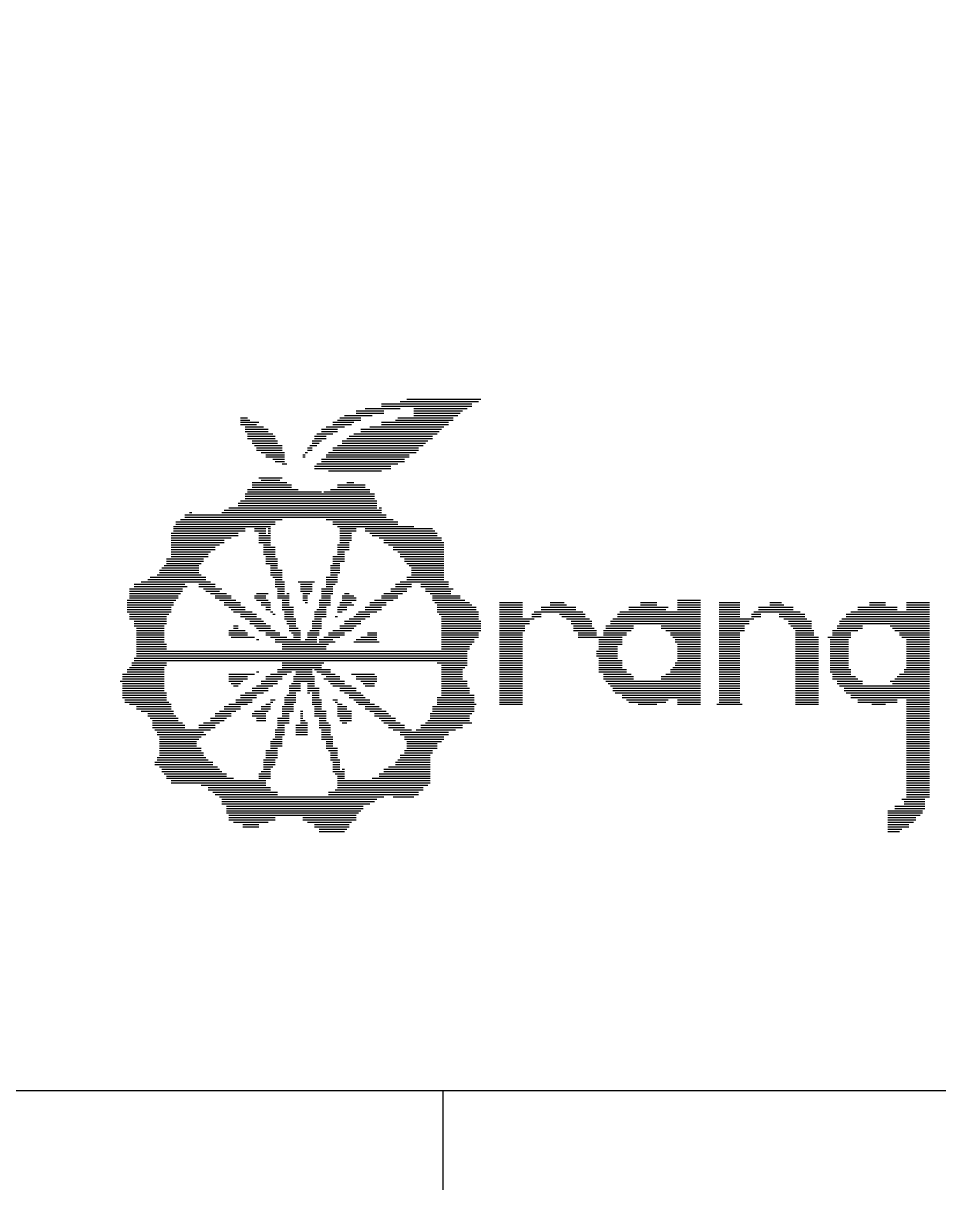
# Model space of a CAD drawing. Extents: x 24 to 162, y 5 to 143.
# Drawn here: x 44.26 to 55.01, y 88.03 to 101.65 of the extents above; entities that cross this region are included whole.
import ezdxf

# ---------------------------------------------------------------- set-up
doc = ezdxf.new("R2010")
doc.units = 0
doc.layers.add('BG_OUTLINE', color=7, linetype='CONTINUOUS')
doc.layers.add('BG_SILKSCREEN_TOP', color=7, linetype='CONTINUOUS')

msp = doc.modelspace()

# ---------------------------------------------------------------- linework, layer by layer
at = {"layer": 'BG_OUTLINE'}
msp.add_lwpolyline([(32.12973, 89.114376), (80.129634, 89.114376, 0.414205), (83.629246, 92.614242), (83.629246, 125.614176, 0.414226), (80.129634, 129.114296), (32.12973, 129.114296, 0.414268), (28.629356, 125.614176), (28.629356, 92.614242, 0.414248)], format="xyb", close=True, dxfattribs=at)
msp.add_lwpolyline([(49.190402, 86.950296), (49.190402, 89.114376), (64.281812, 89.114376), (64.281812, 86.950296)], close=True, dxfattribs=at)
at = {"layer": 'BG_SILKSCREEN_TOP'}
for points in [[(48.683672, 97.205038), (49.6062, 97.205038)], [(48.764952, 97.231962), (49.633632, 97.231962)], [(48.168052, 97.096326), (48.49368, 97.096326)], [(48.168052, 97.069402), (48.49368, 97.069402)], [(48.27651, 97.123758), (48.683672, 97.123758)], [(48.466502, 97.177606), (49.52492, 97.177606)], [(48.466502, 97.150682), (49.52492, 97.150682)], [(48.846486, 97.123758), (49.470818, 97.123758)], [(48.846486, 97.096326), (49.416462, 97.096326)], [(48.846486, 97.069402), (49.389284, 97.069402)], [(46.81093, 97.015046), (46.892464, 97.015046)], [(46.81093, 96.987614), (46.919388, 96.987614)], [(46.81093, 96.96069), (47.0281, 96.96069)], [(46.81093, 96.933766), (47.000922, 96.933766)], [(47.896526, 96.96069), (48.140874, 96.96069)], [(47.896526, 96.933766), (48.113696, 96.933766)], [(47.950882, 96.987614), (48.222408, 96.987614)], [(47.97806, 97.015046), (48.222408, 97.015046)], [(48.032416, 97.04197), (48.35779, 97.04197)], [(48.466502, 96.96069), (49.253648, 96.96069)], [(48.466502, 96.933766), (49.253648, 96.933766)], [(48.629316, 96.987614), (49.30775, 96.987614)], [(48.656494, 97.015046), (49.30775, 97.015046)], [(48.846486, 97.04197), (49.362106, 97.04197)], [(46.865032, 96.906334), (47.082456, 96.906334)], [(46.865032, 96.87941), (47.136558, 96.87941)], [(46.865032, 96.851978), (47.136558, 96.851978)], [(46.892464, 96.825054), (47.190914, 96.825054)], [(46.892464, 96.797622), (47.218092, 96.797622)], [(47.679356, 96.797622), (47.814992, 96.797622)], [(47.706534, 96.825054), (47.896526, 96.825054)], [(47.76089, 96.87941), (47.950882, 96.87941)], [(47.76089, 96.851978), (47.950882, 96.851978)], [(47.814992, 96.906334), (48.032416, 96.906334)], [(48.086518, 96.797622), (49.063656, 96.797622)], [(48.140874, 96.825054), (49.117758, 96.825054)], [(48.222408, 96.87941), (49.172114, 96.87941)], [(48.222408, 96.851978), (49.144936, 96.851978)], [(48.330866, 96.906334), (49.199292, 96.906334)], [(46.892464, 96.770698), (47.218092, 96.770698)], [(46.946566, 96.74352), (47.245016, 96.74352)], [(46.946566, 96.716342), (47.245016, 96.716342)], [(46.973744, 96.689418), (47.299372, 96.689418)], [(47.000922, 96.661986), (47.299372, 96.661986)], [(47.598076, 96.661986), (47.652432, 96.661986)], [(47.625, 96.689418), (47.706534, 96.689418)], [(47.652432, 96.74352), (47.76089, 96.74352)], [(47.652432, 96.716342), (47.733712, 96.716342)], [(47.679356, 96.770698), (47.814992, 96.770698)], [(47.896526, 96.661986), (48.900842, 96.661986)], [(47.950882, 96.689418), (48.954944, 96.689418)], [(48.004984, 96.74352), (49.0093, 96.74352)], [(48.004984, 96.716342), (48.982122, 96.716342)], [(48.05934, 96.770698), (49.063656, 96.770698)], [(47.000922, 96.635062), (47.299372, 96.635062)], [(47.055024, 96.60763), (47.32655, 96.60763)], [(47.10938, 96.580706), (47.32655, 96.580706)], [(47.10938, 96.553528), (47.32655, 96.553528)], [(47.190914, 96.52635), (47.32655, 96.52635)], [(47.54372, 96.580706), (47.570898, 96.580706)], [(47.54372, 96.553528), (47.570898, 96.553528)], [(47.570898, 96.60763), (47.598076, 96.60763)], [(47.598076, 96.635062), (47.652432, 96.635062)], [(47.76089, 96.52635), (48.737774, 96.52635)], [(47.814992, 96.580706), (48.792384, 96.580706)], [(47.814992, 96.553528), (48.792384, 96.553528)], [(47.842424, 96.60763), (48.873664, 96.60763)], [(47.896526, 96.635062), (48.900842, 96.635062)], [(47.218092, 96.499426), (47.32655, 96.499426)], [(47.299372, 96.472248), (47.353728, 96.472248)], [(47.679356, 96.44507), (48.57496, 96.44507)], [(47.679356, 96.417638), (48.57496, 96.417638)], [(47.706534, 96.472248), (48.656494, 96.472248)], [(47.76089, 96.499426), (48.737774, 96.499426)], [(47.842424, 96.390968), (48.466502, 96.390968)], [(46.946566, 96.255078), (47.353728, 96.255078)], [(47.0281, 96.30918), (47.299372, 96.30918)], [(47.055024, 96.282256), (47.272448, 96.282256)], [(48.05934, 96.255078), (48.140874, 96.255078)], [(46.865032, 96.119188), (48.384968, 96.119188)], [(46.892464, 96.173544), (47.489364, 96.173544)], [(46.892464, 96.146366), (47.76089, 96.146366)], [(46.946566, 96.227646), (47.408084, 96.227646)], [(46.946566, 96.200976), (47.408084, 96.200976)], [(47.788068, 96.146366), (48.330866, 96.146366)], [(47.869348, 96.173544), (48.330866, 96.173544)], [(47.950882, 96.227646), (48.27651, 96.227646)], [(47.950882, 96.200976), (48.27651, 96.200976)], [(46.783752, 96.010984), (48.4124, 96.010984)], [(46.783752, 95.983552), (48.4124, 95.983552)], [(46.81093, 96.037908), (48.4124, 96.037908)], [(46.865032, 96.092264), (48.384968, 96.092264)], [(46.865032, 96.065086), (48.384968, 96.065086)], [(46.159674, 95.87484), (48.520858, 95.87484)], [(46.159674, 95.847916), (48.520858, 95.847916)], [(46.213776, 95.902272), (46.240954, 95.902272)], [(46.59376, 95.902272), (48.466502, 95.902272)], [(46.620938, 95.929196), (48.466502, 95.929196)], [(46.67504, 95.956628), (48.4124, 95.956628)], [(48.439324, 95.956628), (48.466502, 95.956628)], [(46.023784, 95.739204), (47.163736, 95.739204)], [(46.023784, 95.71228), (46.865032, 95.71228)], [(46.050962, 95.79356), (47.218092, 95.79356)], [(46.050962, 95.766636), (47.218092, 95.766636)], [(46.105318, 95.820992), (47.299372, 95.820992)], [(46.973744, 95.71228), (47.10938, 95.71228)], [(47.136558, 95.71228), (47.163736, 95.71228)], [(47.814992, 95.820992), (48.602392, 95.820992)], [(47.896526, 95.79356), (48.656494, 95.79356)], [(47.896526, 95.766636), (48.656494, 95.766636)], [(47.950882, 95.739204), (48.846486, 95.739204)], [(47.97806, 95.71228), (48.168052, 95.71228)], [(48.27651, 95.71228), (49.063656, 95.71228)], [(45.996606, 95.657924), (46.783752, 95.657924)], [(45.996606, 95.631), (46.783752, 95.631)], [(45.996606, 95.603568), (46.702472, 95.603568)], [(45.996606, 95.576644), (46.620938, 95.576644)], [(46.023784, 95.684848), (46.865032, 95.684848)], [(46.973744, 95.684848), (47.10938, 95.684848)], [(47.0281, 95.657924), (47.10938, 95.657924)], [(47.0281, 95.631), (47.163736, 95.631)], [(47.0281, 95.603568), (47.163736, 95.603568)], [(47.0281, 95.576644), (47.163736, 95.576644)], [(47.136558, 95.684848), (47.163736, 95.684848)], [(47.136558, 95.657924), (47.163736, 95.657924)], [(47.97806, 95.684848), (48.168052, 95.684848)], [(47.97806, 95.657924), (48.113696, 95.657924)], [(47.97806, 95.631), (48.113696, 95.631)], [(47.97806, 95.603568), (48.113696, 95.603568)], [(47.97806, 95.576644), (48.113696, 95.576644)], [(48.27651, 95.684848), (49.090834, 95.684848)], [(48.330866, 95.657924), (49.117758, 95.657924)], [(48.35779, 95.631), (49.117758, 95.631)], [(48.439324, 95.603568), (49.172114, 95.603568)], [(48.49368, 95.576644), (49.172114, 95.576644)], [(45.996606, 95.549212), (46.620938, 95.549212)], [(45.996606, 95.522288), (46.566582, 95.522288)], [(45.996606, 95.494856), (46.51248, 95.494856)], [(45.996606, 95.467932), (46.51248, 95.467932)], [(45.996606, 95.440754), (46.458124, 95.440754)], [(47.0281, 95.549212), (47.163736, 95.549212)], [(47.082456, 95.522288), (47.163736, 95.522288)], [(47.082456, 95.494856), (47.218092, 95.494856)], [(47.082456, 95.467932), (47.218092, 95.467932)], [(47.082456, 95.440754), (47.218092, 95.440754)], [(47.950882, 95.522288), (48.086518, 95.522288)], [(47.950882, 95.494856), (48.086518, 95.494856)], [(47.950882, 95.467932), (48.086518, 95.467932)], [(47.950882, 95.440754), (48.032416, 95.440754)], [(47.97806, 95.549212), (48.086518, 95.549212)], [(48.49368, 95.549212), (49.199292, 95.549212)], [(48.547782, 95.522288), (49.199292, 95.522288)], [(48.602392, 95.494856), (49.199292, 95.494856)], [(48.602392, 95.467932), (49.199292, 95.467932)], [(48.656494, 95.440754), (49.199292, 95.440754)], [(45.942504, 95.35922), (46.37659, 95.35922)], [(45.942504, 95.332296), (46.37659, 95.332296)], [(45.942504, 95.304864), (46.349666, 95.304864)], [(45.996606, 95.413576), (46.430946, 95.413576)], [(45.996606, 95.386652), (46.430946, 95.386652)], [(47.082456, 95.413576), (47.218092, 95.413576)], [(47.10938, 95.386652), (47.218092, 95.386652)], [(47.10938, 95.35922), (47.245016, 95.35922)], [(47.10938, 95.332296), (47.245016, 95.332296)], [(47.10938, 95.304864), (47.245016, 95.304864)], [(47.896526, 95.386652), (48.032416, 95.386652)], [(47.896526, 95.35922), (48.032416, 95.35922)], [(47.896526, 95.332296), (48.032416, 95.332296)], [(47.896526, 95.304864), (47.97806, 95.304864)], [(47.950882, 95.413576), (48.032416, 95.413576)], [(48.683672, 95.413576), (49.199292, 95.413576)], [(48.683672, 95.386652), (49.199292, 95.386652)], [(48.737774, 95.35922), (49.199292, 95.35922)], [(48.737774, 95.332296), (49.199292, 95.332296)], [(48.764952, 95.304864), (49.199292, 95.304864)], [(45.833792, 95.169482), (46.349666, 95.169482)], [(45.86097, 95.223584), (46.322488, 95.223584)], [(45.86097, 95.196406), (46.322488, 95.196406)], [(45.888148, 95.250762), (46.322488, 95.250762)], [(45.915326, 95.27794), (46.322488, 95.27794)], [(47.163736, 95.27794), (47.245016, 95.27794)], [(47.163736, 95.250762), (47.245016, 95.250762)], [(47.163736, 95.223584), (47.299372, 95.223584)], [(47.163736, 95.196406), (47.299372, 95.196406)], [(47.163736, 95.169482), (47.299372, 95.169482)], [(47.869348, 95.27794), (47.97806, 95.27794)], [(47.869348, 95.250762), (47.97806, 95.250762)], [(47.869348, 95.223584), (47.97806, 95.223584)], [(47.869348, 95.196406), (47.97806, 95.196406)], [(47.869348, 95.169482), (47.950882, 95.169482)], [(48.792384, 95.27794), (49.199292, 95.27794)], [(48.819308, 95.250762), (49.199292, 95.250762)], [(48.819308, 95.223584), (49.199292, 95.223584)], [(48.819308, 95.196406), (49.199292, 95.196406)], [(48.819308, 95.169482), (49.199292, 95.169482)], [(45.56252, 95.06077), (46.159674, 95.06077)], [(45.56252, 95.033592), (46.186598, 95.033592)], [(45.6438, 95.088202), (46.458124, 95.088202)], [(45.725334, 95.114872), (46.403768, 95.114872)], [(45.752512, 95.142304), (46.403768, 95.142304)], [(46.322488, 95.06077), (46.51248, 95.06077)], [(46.322488, 95.033592), (46.51248, 95.033592)], [(47.190914, 95.142304), (47.299372, 95.142304)], [(47.218092, 95.114872), (47.299372, 95.114872)], [(47.218092, 95.088202), (47.32655, 95.088202)], [(47.218092, 95.06077), (47.32655, 95.06077)], [(47.218092, 95.033592), (47.32655, 95.033592)], [(47.489364, 95.088202), (47.679356, 95.088202)], [(47.516542, 95.06077), (47.652432, 95.06077)], [(47.516542, 95.033592), (47.652432, 95.033592)], [(47.814992, 95.142304), (47.950882, 95.142304)], [(47.814992, 95.114872), (47.950882, 95.114872)], [(47.814992, 95.088202), (47.950882, 95.088202)], [(47.814992, 95.06077), (47.923704, 95.06077)], [(47.814992, 95.033592), (47.896526, 95.033592)], [(48.629316, 95.06077), (48.819308, 95.06077)], [(48.629316, 95.033592), (48.819308, 95.033592)], [(48.683672, 95.088202), (49.253648, 95.088202)], [(48.764952, 95.142304), (49.199292, 95.142304)], [(48.764952, 95.114872), (49.199292, 95.114872)], [(48.927766, 95.06077), (49.253648, 95.06077)], [(48.927766, 95.033592), (49.253648, 95.033592)], [(45.508164, 95.006414), (46.132496, 95.006414)], [(45.508164, 94.97949), (46.132496, 94.97949)], [(45.508164, 94.952312), (46.105318, 94.952312)], [(45.508164, 94.92488), (46.07814, 94.92488)], [(45.508164, 94.89821), (46.07814, 94.89821)], [(46.37659, 95.006414), (46.59376, 95.006414)], [(46.403768, 94.97949), (46.566582, 94.97949)], [(46.458124, 94.952312), (46.648116, 94.952312)], [(46.51248, 94.92488), (46.702472, 94.92488)], [(46.51248, 94.89821), (46.702472, 94.89821)], [(46.973744, 94.92488), (47.10938, 94.92488)], [(46.973744, 94.89821), (47.10938, 94.89821)], [(47.000922, 94.952312), (47.136558, 94.952312)], [(47.245016, 95.006414), (47.32655, 95.006414)], [(47.245016, 94.97949), (47.32655, 94.97949)], [(47.245016, 94.952312), (47.32655, 94.952312)], [(47.245016, 94.92488), (47.380906, 94.92488)], [(47.245016, 94.89821), (47.380906, 94.89821)], [(47.353728, 94.952312), (47.380906, 94.952312)], [(47.516542, 95.006414), (47.652432, 95.006414)], [(47.516542, 94.97949), (47.652432, 94.97949)], [(47.54372, 94.952312), (47.625, 94.952312)], [(47.54372, 94.92488), (47.598076, 94.92488)], [(47.54372, 94.89821), (47.598076, 94.89821)], [(47.76089, 95.006414), (47.896526, 95.006414)], [(47.76089, 94.97949), (47.896526, 94.97949)], [(47.76089, 94.952312), (47.896526, 94.952312)], [(47.76089, 94.92488), (47.869348, 94.92488)], [(47.76089, 94.89821), (47.869348, 94.89821)], [(48.004984, 94.92488), (48.140874, 94.92488)], [(48.004984, 94.89821), (48.168052, 94.89821)], [(48.032416, 94.952312), (48.086518, 94.952312)], [(48.466502, 94.92488), (48.656494, 94.92488)], [(48.466502, 94.89821), (48.656494, 94.89821)], [(48.49368, 94.952312), (48.71085, 94.952312)], [(48.57496, 95.006414), (48.764952, 95.006414)], [(48.57496, 94.97949), (48.764952, 94.97949)], [(48.982122, 95.006414), (49.30775, 95.006414)], [(48.982122, 94.97949), (49.280826, 94.97949)], [(49.036478, 94.952312), (49.280826, 94.952312)], [(49.063656, 94.92488), (49.389284, 94.92488)], [(49.063656, 94.89821), (49.389284, 94.89821)], [(45.48124, 94.870778), (46.050962, 94.870778)], [(45.48124, 94.8436), (46.023784, 94.8436)], [(45.48124, 94.816422), (46.023784, 94.816422)], [(45.48124, 94.789498), (45.996606, 94.789498)], [(45.48124, 94.76232), (45.996606, 94.76232)], [(46.566582, 94.870778), (46.756574, 94.870778)], [(46.620938, 94.8436), (46.81093, 94.8436)], [(46.620938, 94.816422), (46.81093, 94.816422)], [(46.67504, 94.789498), (46.865032, 94.789498)], [(46.702472, 94.76232), (46.865032, 94.76232)], [(47.000922, 94.870778), (47.136558, 94.870778)], [(47.055024, 94.8436), (47.163736, 94.8436)], [(47.055024, 94.816422), (47.163736, 94.816422)], [(47.10938, 94.789498), (47.163736, 94.789498)], [(47.10938, 94.76232), (47.163736, 94.76232)], [(47.299372, 94.870778), (47.380906, 94.870778)], [(47.299372, 94.8436), (47.380906, 94.8436)], [(47.299372, 94.816422), (47.380906, 94.816422)], [(47.299372, 94.789498), (47.435008, 94.789498)], [(47.299372, 94.76232), (47.435008, 94.76232)], [(47.54372, 94.870778), (47.598076, 94.870778)], [(47.570898, 94.8436), (47.598076, 94.8436)], [(47.706534, 94.76232), (47.814992, 94.76232)], [(47.733712, 94.870778), (47.869348, 94.870778)], [(47.733712, 94.8436), (47.869348, 94.8436)], [(47.733712, 94.816422), (47.869348, 94.816422)], [(47.733712, 94.789498), (47.814992, 94.789498)], [(47.950882, 94.789498), (48.05934, 94.789498)], [(47.950882, 94.76232), (48.05934, 94.76232)], [(47.97806, 94.8436), (48.113696, 94.8436)], [(47.97806, 94.816422), (48.140874, 94.816422)], [(48.004984, 94.870778), (48.168052, 94.870778)], [(48.27651, 94.789498), (48.466502, 94.789498)], [(48.27651, 94.76232), (48.466502, 94.76232)], [(48.330866, 94.8436), (48.520858, 94.8436)], [(48.330866, 94.816422), (48.520858, 94.816422)], [(48.384968, 94.870778), (48.602392, 94.870778)], [(49.063656, 94.870778), (49.44364, 94.870778)], [(49.090834, 94.8436), (49.497742, 94.8436)], [(49.117758, 94.816422), (49.52492, 94.816422)], [(49.117758, 94.789498), (49.579276, 94.789498)], [(49.117758, 94.76232), (49.579276, 94.76232)], [(49.850802, 94.8436), (50.122074, 94.8436)], [(49.850802, 94.816422), (50.122074, 94.816422)], [(49.850802, 94.789498), (50.122074, 94.789498)], [(49.850802, 94.76232), (50.122074, 94.76232)], [(50.339244, 94.789498), (50.746152, 94.789498)], [(50.339244, 94.76232), (50.746152, 94.76232)], [(50.447702, 94.8436), (50.610516, 94.8436)], [(50.447702, 94.816422), (50.637694, 94.816422)], [(51.370484, 94.789498), (51.832002, 94.789498)], [(51.370484, 94.76232), (51.804824, 94.76232)], [(51.50612, 94.8436), (51.696112, 94.8436)], [(51.50612, 94.816422), (51.696112, 94.816422)], [(51.94046, 94.870778), (52.211986, 94.870778)], [(51.94046, 94.8436), (52.211986, 94.8436)], [(51.94046, 94.816422), (52.211986, 94.816422)], [(51.94046, 94.789498), (52.211986, 94.789498)], [(51.94046, 94.76232), (52.211986, 94.76232)], [(52.428902, 94.8436), (52.67325, 94.8436)], [(52.428902, 94.816422), (52.67325, 94.816422)], [(52.428902, 94.789498), (52.67325, 94.789498)], [(52.428902, 94.76232), (52.67325, 94.76232)], [(52.89042, 94.789498), (53.297328, 94.789498)], [(52.89042, 94.76232), (53.297328, 94.76232)], [(53.026056, 94.8436), (53.161946, 94.8436)], [(53.026056, 94.816422), (53.18887, 94.816422)], [(54.057296, 94.789498), (54.518814, 94.789498)], [(54.057296, 94.76232), (54.518814, 94.76232)], [(54.193186, 94.8436), (54.383178, 94.8436)], [(54.193186, 94.816422), (54.383178, 94.816422)], [(54.627272, 94.8436), (54.898798, 94.8436)], [(54.627272, 94.816422), (54.898798, 94.816422)], [(54.627272, 94.789498), (54.898798, 94.789498)], [(54.627272, 94.76232), (54.898798, 94.76232)], [(45.48124, 94.735142), (45.996606, 94.735142)], [(45.508164, 94.708218), (45.969682, 94.708218)], [(45.508164, 94.680786), (45.942504, 94.680786)], [(45.508164, 94.653862), (45.942504, 94.653862)], [(45.56252, 94.62643), (45.942504, 94.62643)], [(46.72965, 94.735142), (46.946566, 94.735142)], [(46.81093, 94.708218), (47.000922, 94.708218)], [(46.81093, 94.680786), (47.000922, 94.680786)], [(46.865032, 94.653862), (47.055024, 94.653862)], [(46.919388, 94.62643), (47.082456, 94.62643)], [(47.163736, 94.735142), (47.190914, 94.735142)], [(47.190914, 94.708218), (47.218092, 94.708218)], [(47.32655, 94.735142), (47.435008, 94.735142)], [(47.32655, 94.708218), (47.435008, 94.708218)], [(47.32655, 94.680786), (47.435008, 94.680786)], [(47.32655, 94.653862), (47.46244, 94.653862)], [(47.353728, 94.62643), (47.46244, 94.62643)], [(47.652432, 94.62643), (47.76089, 94.62643)], [(47.679356, 94.735142), (47.814992, 94.735142)], [(47.679356, 94.708218), (47.814992, 94.708218)], [(47.679356, 94.680786), (47.814992, 94.680786)], [(47.679356, 94.653862), (47.76089, 94.653862)], [(47.923704, 94.680786), (47.950882, 94.680786)], [(47.950882, 94.735142), (48.004984, 94.735142)], [(48.032416, 94.62643), (48.222408, 94.62643)], [(48.086518, 94.653862), (48.27651, 94.653862)], [(48.140874, 94.680786), (48.330866, 94.680786)], [(48.168052, 94.708218), (48.330866, 94.708218)], [(48.194976, 94.735142), (48.4124, 94.735142)], [(49.117758, 94.735142), (49.6062, 94.735142)], [(49.144936, 94.708218), (49.6062, 94.708218)], [(49.172114, 94.680786), (49.6062, 94.680786)], [(49.172114, 94.653862), (49.6062, 94.653862)], [(49.172114, 94.62643), (49.633632, 94.62643)], [(49.850802, 94.735142), (50.122074, 94.735142)], [(49.850802, 94.708218), (50.122074, 94.708218)], [(49.850802, 94.680786), (50.122074, 94.680786)], [(49.850802, 94.653862), (50.25771, 94.653862)], [(49.850802, 94.62643), (50.203608, 94.62643)], [(50.230532, 94.708218), (50.339244, 94.708218)], [(50.230532, 94.680786), (50.339244, 94.680786)], [(50.25771, 94.735142), (50.827686, 94.735142)], [(50.55616, 94.708218), (50.854864, 94.708218)], [(50.583592, 94.680786), (50.854864, 94.680786)], [(50.637694, 94.653862), (50.90922, 94.653862)], [(50.69205, 94.62643), (50.936144, 94.62643)], [(51.153568, 94.62643), (52.211986, 94.62643)], [(51.180492, 94.653862), (52.211986, 94.653862)], [(51.234848, 94.708218), (52.211986, 94.708218)], [(51.234848, 94.680786), (52.211986, 94.680786)], [(51.262026, 94.735142), (52.211986, 94.735142)], [(52.428902, 94.735142), (52.67325, 94.735142)], [(52.428902, 94.708218), (52.67325, 94.708218)], [(52.428902, 94.680786), (52.67325, 94.680786)], [(52.428902, 94.653862), (52.836064, 94.653862)], [(52.428902, 94.62643), (52.781962, 94.62643)], [(52.808886, 94.708218), (52.917344, 94.708218)], [(52.808886, 94.680786), (52.917344, 94.680786)], [(52.836064, 94.735142), (53.378862, 94.735142)], [(53.134768, 94.708218), (53.433218, 94.708218)], [(53.134768, 94.680786), (53.433218, 94.680786)], [(53.18887, 94.653862), (53.460396, 94.653862)], [(53.243226, 94.62643), (53.514752, 94.62643)], [(53.84038, 94.62643), (54.898798, 94.62643)], [(53.867304, 94.653862), (54.898798, 94.653862)], [(53.92166, 94.708218), (54.898798, 94.708218)], [(53.92166, 94.680786), (54.898798, 94.680786)], [(53.976016, 94.735142), (54.898798, 94.735142)], [(45.56252, 94.599506), (45.942504, 94.599506)], [(45.56252, 94.572328), (45.915326, 94.572328)], [(45.589698, 94.54515), (45.915326, 94.54515)], [(45.589698, 94.518226), (45.915326, 94.518226)], [(45.589698, 94.490794), (45.915326, 94.490794)], [(46.67504, 94.518226), (46.865032, 94.518226)], [(46.67504, 94.490794), (46.892464, 94.490794)], [(46.72965, 94.572328), (46.783752, 94.572328)], [(46.72965, 94.54515), (46.783752, 94.54515)], [(46.919388, 94.599506), (47.10938, 94.599506)], [(46.973744, 94.572328), (47.163736, 94.572328)], [(47.000922, 94.54515), (47.163736, 94.54515)], [(47.0281, 94.518226), (47.218092, 94.518226)], [(47.10938, 94.490794), (47.272448, 94.490794)], [(47.353728, 94.599506), (47.46244, 94.599506)], [(47.380906, 94.572328), (47.46244, 94.572328)], [(47.380906, 94.54515), (47.489364, 94.54515)], [(47.380906, 94.518226), (47.516542, 94.518226)], [(47.408084, 94.490794), (47.516542, 94.490794)], [(47.598076, 94.490794), (47.733712, 94.490794)], [(47.625, 94.518226), (47.733712, 94.518226)], [(47.652432, 94.599506), (47.76089, 94.599506)], [(47.652432, 94.572328), (47.76089, 94.572328)], [(47.652432, 94.54515), (47.76089, 94.54515)], [(47.842424, 94.490794), (48.032416, 94.490794)], [(47.896526, 94.518226), (48.113696, 94.518226)], [(47.97806, 94.572328), (48.168052, 94.572328)], [(47.97806, 94.54515), (48.140874, 94.54515)], [(48.032416, 94.599506), (48.222408, 94.599506)], [(48.303688, 94.490794), (48.4124, 94.490794)], [(49.172114, 94.599506), (49.633632, 94.599506)], [(49.172114, 94.572328), (49.633632, 94.572328)], [(49.172114, 94.54515), (49.633632, 94.54515)], [(49.172114, 94.518226), (49.633632, 94.518226)], [(49.172114, 94.490794), (49.6062, 94.490794)], [(49.850802, 94.599506), (50.203608, 94.599506)], [(49.850802, 94.572328), (50.149252, 94.572328)], [(49.850802, 94.54515), (50.149252, 94.54515)], [(49.850802, 94.518226), (50.149252, 94.518226)], [(49.850802, 94.490794), (50.122074, 94.490794)], [(50.69205, 94.599506), (50.936144, 94.599506)], [(50.719228, 94.572328), (50.936144, 94.572328)], [(50.719228, 94.54515), (50.963576, 94.54515)], [(50.719228, 94.518226), (50.9905, 94.518226)], [(50.773584, 94.490794), (50.9905, 94.490794)], [(51.072034, 94.518226), (51.397662, 94.518226)], [(51.072034, 94.490794), (51.34356, 94.490794)], [(51.099212, 94.572328), (51.42484, 94.572328)], [(51.099212, 94.54515), (51.42484, 94.54515)], [(51.153568, 94.599506), (52.211986, 94.599506)], [(51.750468, 94.572328), (52.211986, 94.572328)], [(51.750468, 94.54515), (52.211986, 94.54515)], [(51.804824, 94.518226), (52.211986, 94.518226)], [(51.858926, 94.490794), (52.211986, 94.490794)], [(52.428902, 94.599506), (52.781962, 94.599506)], [(52.428902, 94.572328), (52.727352, 94.572328)], [(52.428902, 94.54515), (52.727352, 94.54515)], [(52.428902, 94.518226), (52.727352, 94.518226)], [(52.428902, 94.490794), (52.67325, 94.490794)], [(53.243226, 94.599506), (53.514752, 94.599506)], [(53.270404, 94.572328), (53.514752, 94.572328)], [(53.297328, 94.54515), (53.514752, 94.54515)], [(53.32476, 94.518226), (53.541676, 94.518226)], [(53.32476, 94.490794), (53.541676, 94.490794)], [(53.758846, 94.518226), (54.057296, 94.518226)], [(53.758846, 94.490794), (53.976016, 94.490794)], [(53.813202, 94.572328), (54.111652, 94.572328)], [(53.813202, 94.54515), (54.111652, 94.54515)], [(53.84038, 94.599506), (54.898798, 94.599506)], [(54.43728, 94.572328), (54.898798, 94.572328)], [(54.464712, 94.54515), (54.898798, 94.54515)], [(54.491636, 94.518226), (54.898798, 94.518226)], [(54.545992, 94.490794), (54.898798, 94.490794)], [(45.589698, 94.46387), (45.915326, 94.46387)], [(45.589698, 94.436438), (45.915326, 94.436438)], [(45.589698, 94.409514), (45.915326, 94.409514)], [(45.589698, 94.382336), (45.915326, 94.382336)], [(45.589698, 94.355158), (45.942504, 94.355158)], [(46.67504, 94.46387), (46.892464, 94.46387)], [(46.702472, 94.436438), (46.973744, 94.436438)], [(47.000922, 94.409514), (47.0281, 94.409514)], [(47.10938, 94.46387), (47.272448, 94.46387)], [(47.163736, 94.436438), (47.353728, 94.436438)], [(47.218092, 94.409514), (47.516542, 94.409514)], [(47.218092, 94.382336), (47.706534, 94.382336)], [(47.299372, 94.355158), (47.842424, 94.355158)], [(47.435008, 94.46387), (47.516542, 94.46387)], [(47.435008, 94.436438), (47.516542, 94.436438)], [(47.570898, 94.409514), (47.706534, 94.409514)], [(47.598076, 94.46387), (47.733712, 94.46387)], [(47.598076, 94.436438), (47.706534, 94.436438)], [(47.733712, 94.409514), (47.896526, 94.409514)], [(47.733712, 94.382336), (47.923704, 94.382336)], [(47.788068, 94.436438), (47.97806, 94.436438)], [(47.842424, 94.46387), (48.032416, 94.46387)], [(48.140874, 94.382336), (48.439324, 94.382336)], [(48.168052, 94.409514), (48.4124, 94.409514)], [(48.222408, 94.436438), (48.4124, 94.436438)], [(48.303688, 94.46387), (48.4124, 94.46387)], [(49.172114, 94.46387), (49.6062, 94.46387)], [(49.172114, 94.436438), (49.6062, 94.436438)], [(49.172114, 94.409514), (49.552098, 94.409514)], [(49.172114, 94.382336), (49.552098, 94.382336)], [(49.172114, 94.355158), (49.52492, 94.355158)], [(49.850802, 94.46387), (50.122074, 94.46387)], [(49.850802, 94.436438), (50.122074, 94.436438)], [(49.850802, 94.409514), (50.122074, 94.409514)], [(49.850802, 94.382336), (50.122074, 94.382336)], [(49.850802, 94.355158), (50.122074, 94.355158)], [(50.773584, 94.46387), (50.9905, 94.46387)], [(50.773584, 94.436438), (51.289204, 94.436438)], [(51.017678, 94.409514), (51.289204, 94.409514)], [(51.017678, 94.382336), (51.289204, 94.382336)], [(51.017678, 94.355158), (51.289204, 94.355158)], [(51.072034, 94.46387), (51.34356, 94.46387)], [(51.858926, 94.46387), (52.211986, 94.46387)], [(51.886104, 94.436438), (52.211986, 94.436438)], [(51.913536, 94.409514), (52.211986, 94.409514)], [(51.913536, 94.382336), (52.211986, 94.382336)], [(51.94046, 94.355158), (52.211986, 94.355158)], [(52.428902, 94.46387), (52.67325, 94.46387)], [(52.428902, 94.436438), (52.67325, 94.436438)], [(52.428902, 94.409514), (52.67325, 94.409514)], [(52.428902, 94.382336), (52.67325, 94.382336)], [(52.428902, 94.355158), (52.67325, 94.355158)], [(53.32476, 94.46387), (53.541676, 94.46387)], [(53.32476, 94.436438), (53.596032, 94.436438)], [(53.32476, 94.409514), (53.596032, 94.409514)], [(53.32476, 94.382336), (53.596032, 94.382336)], [(53.32476, 94.355158), (53.596032, 94.355158)], [(53.704744, 94.436438), (53.976016, 94.436438)], [(53.731668, 94.409514), (53.948838, 94.409514)], [(53.731668, 94.382336), (53.948838, 94.382336)], [(53.731668, 94.355158), (53.948838, 94.355158)], [(53.758846, 94.46387), (53.976016, 94.46387)], [(54.545992, 94.46387), (54.898798, 94.46387)], [(54.57317, 94.436438), (54.898798, 94.436438)], [(54.627272, 94.409514), (54.898798, 94.409514)], [(54.627272, 94.382336), (54.898798, 94.382336)], [(54.627272, 94.355158), (54.898798, 94.355158)], [(45.589698, 94.32798), (45.942504, 94.32798)], [(45.589698, 94.301056), (45.942504, 94.301056)], [(45.589698, 94.273878), (49.470818, 94.273878)], [(45.589698, 94.246446), (49.470818, 94.246446)], [(45.589698, 94.219776), (49.470818, 94.219776)], [(47.299372, 94.32798), (47.814992, 94.32798)], [(47.299372, 94.301056), (47.814992, 94.301056)], [(49.172114, 94.32798), (49.497742, 94.32798)], [(49.172114, 94.301056), (49.497742, 94.301056)], [(49.850802, 94.32798), (50.122074, 94.32798)], [(49.850802, 94.301056), (50.122074, 94.301056)], [(49.850802, 94.273878), (50.122074, 94.273878)], [(49.850802, 94.246446), (50.122074, 94.246446)], [(49.850802, 94.219776), (50.122074, 94.219776)], [(50.9905, 94.273878), (51.234848, 94.273878)], [(50.9905, 94.246446), (51.234848, 94.246446)], [(50.9905, 94.219776), (51.234848, 94.219776)], [(51.017678, 94.32798), (51.234848, 94.32798)], [(51.017678, 94.301056), (51.234848, 94.301056)], [(51.94046, 94.32798), (52.211986, 94.32798)], [(51.94046, 94.301056), (52.211986, 94.301056)], [(51.94046, 94.273878), (52.211986, 94.273878)], [(51.94046, 94.246446), (52.211986, 94.246446)], [(51.94046, 94.219776), (52.211986, 94.219776)], [(52.428902, 94.32798), (52.67325, 94.32798)], [(52.428902, 94.301056), (52.67325, 94.301056)], [(52.428902, 94.273878), (52.67325, 94.273878)], [(52.428902, 94.246446), (52.67325, 94.246446)], [(52.428902, 94.219776), (52.67325, 94.219776)], [(53.32476, 94.32798), (53.596032, 94.32798)], [(53.32476, 94.301056), (53.596032, 94.301056)], [(53.32476, 94.273878), (53.596032, 94.273878)], [(53.32476, 94.246446), (53.596032, 94.246446)], [(53.32476, 94.219776), (53.596032, 94.219776)], [(53.731668, 94.32798), (53.948838, 94.32798)], [(53.731668, 94.301056), (53.948838, 94.301056)], [(53.731668, 94.273878), (53.948838, 94.273878)], [(53.731668, 94.246446), (53.948838, 94.246446)], [(53.731668, 94.219776), (53.948838, 94.219776)], [(54.627272, 94.32798), (54.898798, 94.32798)], [(54.627272, 94.301056), (54.898798, 94.301056)], [(54.627272, 94.273878), (54.898798, 94.273878)], [(54.627272, 94.246446), (54.898798, 94.246446)], [(54.627272, 94.219776), (54.898798, 94.219776)], [(45.508164, 94.083886), (45.915326, 94.083886)], [(45.535342, 94.137988), (45.942504, 94.137988)], [(45.535342, 94.111064), (45.942504, 94.111064)], [(45.56252, 94.192344), (49.470818, 94.192344)], [(45.56252, 94.165166), (49.470818, 94.165166)], [(47.299372, 94.137988), (47.788068, 94.137988)], [(47.299372, 94.111064), (47.76089, 94.111064)], [(47.299372, 94.083886), (47.76089, 94.083886)], [(49.117758, 94.137988), (49.470818, 94.137988)], [(49.172114, 94.111064), (49.470818, 94.111064)], [(49.172114, 94.083886), (49.44364, 94.083886)], [(49.850802, 94.192344), (50.122074, 94.192344)], [(49.850802, 94.165166), (50.122074, 94.165166)], [(49.850802, 94.137988), (50.122074, 94.137988)], [(49.850802, 94.111064), (50.122074, 94.111064)], [(49.850802, 94.083886), (50.122074, 94.083886)], [(51.017678, 94.192344), (51.234848, 94.192344)], [(51.017678, 94.165166), (51.289204, 94.165166)], [(51.017678, 94.137988), (51.289204, 94.137988)], [(51.017678, 94.111064), (51.289204, 94.111064)], [(51.017678, 94.083886), (51.289204, 94.083886)], [(51.886104, 94.083886), (52.211986, 94.083886)], [(51.913536, 94.137988), (52.211986, 94.137988)], [(51.913536, 94.111064), (52.211986, 94.111064)], [(51.94046, 94.192344), (52.211986, 94.192344)], [(51.94046, 94.165166), (52.211986, 94.165166)], [(52.428902, 94.192344), (52.67325, 94.192344)], [(52.428902, 94.165166), (52.67325, 94.165166)], [(52.428902, 94.137988), (52.67325, 94.137988)], [(52.428902, 94.111064), (52.67325, 94.111064)], [(52.428902, 94.083886), (52.67325, 94.083886)], [(53.32476, 94.192344), (53.596032, 94.192344)], [(53.32476, 94.165166), (53.596032, 94.165166)], [(53.32476, 94.137988), (53.596032, 94.137988)], [(53.32476, 94.111064), (53.596032, 94.111064)], [(53.32476, 94.083886), (53.596032, 94.083886)], [(53.731668, 94.192344), (53.948838, 94.192344)], [(53.731668, 94.165166), (53.948838, 94.165166)], [(53.731668, 94.137988), (53.948838, 94.137988)], [(53.731668, 94.111064), (53.948838, 94.111064)], [(53.731668, 94.083886), (53.948838, 94.083886)], [(54.627272, 94.192344), (54.898798, 94.192344)], [(54.627272, 94.165166), (54.898798, 94.165166)], [(54.627272, 94.137988), (54.898798, 94.137988)], [(54.627272, 94.111064), (54.898798, 94.111064)], [(54.627272, 94.083886), (54.898798, 94.083886)], [(45.42663, 94.002352), (45.915326, 94.002352)], [(45.42663, 93.97492), (45.915326, 93.97492)], [(45.42663, 93.947996), (45.915326, 93.947996)], [(45.48124, 94.056708), (45.915326, 94.056708)], [(45.48124, 94.029784), (45.915326, 94.029784)], [(46.67504, 94.002352), (46.973744, 94.002352)], [(46.67504, 93.97492), (46.892464, 93.97492)], [(46.67504, 93.947996), (46.892464, 93.947996)], [(47.000922, 94.029784), (47.0281, 94.029784)], [(47.10938, 93.97492), (47.299372, 93.97492)], [(47.10938, 93.947996), (47.299372, 93.947996)], [(47.163736, 94.002352), (47.353728, 94.002352)], [(47.245016, 94.056708), (47.652432, 94.056708)], [(47.245016, 94.029784), (47.408084, 94.029784)], [(47.435008, 93.97492), (47.679356, 93.97492)], [(47.435008, 93.947996), (47.679356, 93.947996)], [(47.46244, 94.029784), (47.652432, 94.029784)], [(47.46244, 94.002352), (47.652432, 94.002352)], [(47.679356, 94.056708), (47.869348, 94.056708)], [(47.706534, 94.029784), (47.869348, 94.029784)], [(47.76089, 94.002352), (47.923704, 94.002352)], [(47.788068, 93.947996), (47.97806, 93.947996)], [(47.814992, 93.97492), (47.97806, 93.97492)], [(48.113696, 94.002352), (48.384968, 94.002352)], [(48.168052, 93.97492), (48.4124, 93.97492)], [(48.168052, 93.947996), (48.4124, 93.947996)], [(49.172114, 94.056708), (49.416462, 94.056708)], [(49.172114, 94.029784), (49.416462, 94.029784)], [(49.172114, 94.002352), (49.416462, 94.002352)], [(49.172114, 93.97492), (49.416462, 93.97492)], [(49.172114, 93.947996), (49.416462, 93.947996)], [(49.850802, 94.056708), (50.122074, 94.056708)], [(49.850802, 94.029784), (50.122074, 94.029784)], [(49.850802, 94.002352), (50.122074, 94.002352)], [(49.850802, 93.97492), (50.122074, 93.97492)], [(49.850802, 93.947996), (50.122074, 93.947996)], [(51.017678, 94.056708), (51.34356, 94.056708)], [(51.017678, 94.029784), (51.34356, 94.029784)], [(51.072034, 94.002352), (51.397662, 94.002352)], [(51.072034, 93.97492), (51.42484, 93.97492)], [(51.072034, 93.947996), (51.42484, 93.947996)], [(51.750468, 93.97492), (52.211986, 93.97492)], [(51.750468, 93.947996), (52.211986, 93.947996)], [(51.804824, 94.002352), (52.211986, 94.002352)], [(51.858926, 94.056708), (52.211986, 94.056708)], [(51.858926, 94.029784), (52.211986, 94.029784)], [(52.428902, 94.056708), (52.67325, 94.056708)], [(52.428902, 94.029784), (52.67325, 94.029784)], [(52.428902, 94.002352), (52.67325, 94.002352)], [(52.428902, 93.97492), (52.67325, 93.97492)], [(52.428902, 93.947996), (52.67325, 93.947996)], [(53.32476, 94.056708), (53.596032, 94.056708)], [(53.32476, 94.029784), (53.596032, 94.029784)], [(53.32476, 94.002352), (53.596032, 94.002352)], [(53.32476, 93.97492), (53.596032, 93.97492)], [(53.32476, 93.947996), (53.596032, 93.947996)], [(53.731668, 94.056708), (53.976016, 94.056708)], [(53.731668, 94.029784), (53.976016, 94.029784)], [(53.758846, 94.002352), (53.976016, 94.002352)], [(53.758846, 93.97492), (54.030372, 93.97492)], [(53.758846, 93.947996), (54.057296, 93.947996)], [(54.491636, 93.947996), (54.898798, 93.947996)], [(54.518814, 93.97492), (54.898798, 93.97492)], [(54.545992, 94.002352), (54.898798, 94.002352)], [(54.600348, 94.056708), (54.898798, 94.056708)], [(54.600348, 94.029784), (54.898798, 94.029784)], [(45.399706, 93.921072), (45.915326, 93.921072)], [(45.42663, 93.89364), (45.915326, 93.89364)], [(45.42663, 93.866716), (45.915326, 93.866716)], [(45.42663, 93.839792), (45.915326, 93.839792)], [(45.42663, 93.81236), (45.915326, 93.81236)], [(46.67504, 93.921072), (46.838108, 93.921072)], [(46.702472, 93.89364), (46.81093, 93.89364)], [(46.72965, 93.866716), (46.783752, 93.866716)], [(46.946566, 93.839792), (47.136558, 93.839792)], [(46.946566, 93.81236), (47.136558, 93.81236)], [(47.000922, 93.866716), (47.190914, 93.866716)], [(47.055024, 93.921072), (47.245016, 93.921072)], [(47.055024, 93.89364), (47.245016, 93.89364)], [(47.380906, 93.866716), (47.516542, 93.866716)], [(47.380906, 93.839792), (47.516542, 93.839792)], [(47.380906, 93.81236), (47.516542, 93.81236)], [(47.408084, 93.89364), (47.516542, 93.89364)], [(47.435008, 93.921072), (47.679356, 93.921072)], [(47.598076, 93.89364), (47.679356, 93.89364)], [(47.598076, 93.866716), (47.679356, 93.866716)], [(47.598076, 93.839792), (47.733712, 93.839792)], [(47.598076, 93.81236), (47.733712, 93.81236)], [(47.842424, 93.921072), (48.032416, 93.921072)], [(47.869348, 93.89364), (48.032416, 93.89364)], [(47.896526, 93.866716), (48.113696, 93.866716)], [(47.97806, 93.839792), (48.168052, 93.839792)], [(47.97806, 93.81236), (48.168052, 93.81236)], [(48.222408, 93.921072), (48.4124, 93.921072)], [(48.249332, 93.89364), (48.384968, 93.89364)], [(48.27651, 93.866716), (48.384968, 93.866716)], [(49.172114, 93.921072), (49.470818, 93.921072)], [(49.172114, 93.89364), (49.470818, 93.89364)], [(49.172114, 93.866716), (49.470818, 93.866716)], [(49.172114, 93.839792), (49.497742, 93.839792)], [(49.172114, 93.81236), (49.497742, 93.81236)], [(49.850802, 93.921072), (50.122074, 93.921072)], [(49.850802, 93.89364), (50.122074, 93.89364)], [(49.850802, 93.866716), (50.122074, 93.866716)], [(49.850802, 93.839792), (50.122074, 93.839792)], [(49.850802, 93.81236), (50.122074, 93.81236)], [(51.099212, 93.921072), (52.211986, 93.921072)], [(51.126136, 93.89364), (52.211986, 93.89364)], [(51.153568, 93.866716), (52.211986, 93.866716)], [(51.180492, 93.839792), (52.211986, 93.839792)], [(51.180492, 93.81236), (52.211986, 93.81236)], [(52.428902, 93.921072), (52.67325, 93.921072)], [(52.428902, 93.89364), (52.67325, 93.89364)], [(52.428902, 93.866716), (52.67325, 93.866716)], [(52.428902, 93.839792), (52.67325, 93.839792)], [(52.428902, 93.81236), (52.67325, 93.81236)], [(53.32476, 93.921072), (53.596032, 93.921072)], [(53.32476, 93.89364), (53.596032, 93.89364)], [(53.32476, 93.866716), (53.596032, 93.866716)], [(53.32476, 93.839792), (53.596032, 93.839792)], [(53.32476, 93.81236), (53.596032, 93.81236)], [(53.813202, 93.921072), (54.111652, 93.921072)], [(53.813202, 93.89364), (54.111652, 93.89364)], [(53.84038, 93.866716), (54.898798, 93.866716)], [(53.894736, 93.839792), (54.898798, 93.839792)], [(53.894736, 93.81236), (54.898798, 93.81236)], [(54.43728, 93.921072), (54.898798, 93.921072)], [(54.464712, 93.89364), (54.898798, 93.89364)], [(45.42663, 93.785436), (45.942504, 93.785436)], [(45.42663, 93.758004), (45.942504, 93.758004)], [(45.42663, 93.73108), (45.942504, 93.73108)], [(45.453808, 93.703648), (45.942504, 93.703648)], [(45.453808, 93.676724), (45.969682, 93.676724)], [(46.756574, 93.703648), (46.946566, 93.703648)], [(46.756574, 93.676724), (46.946566, 93.676724)], [(46.81093, 93.758004), (47.000922, 93.758004)], [(46.81093, 93.73108), (47.000922, 93.73108)], [(46.865032, 93.785436), (47.082456, 93.785436)], [(47.163736, 93.703648), (47.218092, 93.703648)], [(47.163736, 93.676724), (47.190914, 93.676724)], [(47.32655, 93.73108), (47.46244, 93.73108)], [(47.32655, 93.703648), (47.46244, 93.703648)], [(47.32655, 93.676724), (47.46244, 93.676724)], [(47.353728, 93.758004), (47.46244, 93.758004)], [(47.380906, 93.785436), (47.46244, 93.785436)], [(47.598076, 93.785436), (47.625, 93.785436)], [(47.652432, 93.785436), (47.733712, 93.785436)], [(47.652432, 93.758004), (47.733712, 93.758004)], [(47.652432, 93.73108), (47.733712, 93.73108)], [(47.652432, 93.703648), (47.76089, 93.703648)], [(47.652432, 93.676724), (47.76089, 93.676724)], [(47.896526, 93.703648), (47.950882, 93.703648)], [(47.923704, 93.676724), (47.950882, 93.676724)], [(48.032416, 93.785436), (48.222408, 93.785436)], [(48.086518, 93.758004), (48.249332, 93.758004)], [(48.086518, 93.73108), (48.27651, 93.73108)], [(48.140874, 93.703648), (48.330866, 93.703648)], [(48.168052, 93.676724), (48.330866, 93.676724)], [(49.117758, 93.73108), (49.552098, 93.73108)], [(49.117758, 93.703648), (49.552098, 93.703648)], [(49.117758, 93.676724), (49.552098, 93.676724)], [(49.172114, 93.785436), (49.497742, 93.785436)], [(49.172114, 93.758004), (49.552098, 93.758004)], [(49.850802, 93.785436), (50.122074, 93.785436)], [(49.850802, 93.758004), (50.122074, 93.758004)], [(49.850802, 93.73108), (50.122074, 93.73108)], [(49.850802, 93.703648), (50.122074, 93.703648)], [(49.850802, 93.676724), (50.122074, 93.676724)], [(51.20767, 93.785436), (52.211986, 93.785436)], [(51.289204, 93.758004), (52.211986, 93.758004)], [(51.289204, 93.73108), (52.211986, 93.73108)], [(51.34356, 93.703648), (51.832002, 93.703648)], [(51.370484, 93.676724), (51.804824, 93.676724)], [(51.94046, 93.703648), (52.211986, 93.703648)], [(51.94046, 93.676724), (52.211986, 93.676724)], [(52.428902, 93.785436), (52.67325, 93.785436)], [(52.428902, 93.758004), (52.67325, 93.758004)], [(52.428902, 93.73108), (52.67325, 93.73108)], [(52.428902, 93.703648), (52.67325, 93.703648)], [(52.428902, 93.676724), (52.67325, 93.676724)], [(53.32476, 93.785436), (53.596032, 93.785436)], [(53.32476, 93.758004), (53.596032, 93.758004)], [(53.32476, 93.73108), (53.596032, 93.73108)], [(53.32476, 93.703648), (53.596032, 93.703648)], [(53.32476, 93.676724), (53.596032, 93.676724)], [(53.92166, 93.785436), (54.898798, 93.785436)], [(53.976016, 93.758004), (54.898798, 93.758004)], [(53.976016, 93.73108), (54.898798, 93.73108)], [(54.057296, 93.703648), (54.518814, 93.703648)], [(54.057296, 93.676724), (54.518814, 93.676724)], [(54.627272, 93.703648), (54.898798, 93.703648)], [(54.627272, 93.676724), (54.898798, 93.676724)], [(45.508164, 93.6498), (45.996606, 93.6498)], [(45.589698, 93.622368), (45.996606, 93.622368)], [(45.589698, 93.595444), (45.996606, 93.595444)], [(45.6438, 93.568012), (46.023784, 93.568012)], [(45.725334, 93.540834), (46.023784, 93.540834)], [(46.51248, 93.540834), (46.702472, 93.540834)], [(46.566582, 93.568012), (46.756574, 93.568012)], [(46.620938, 93.622368), (46.81093, 93.622368)], [(46.620938, 93.595444), (46.81093, 93.595444)], [(46.67504, 93.6498), (46.892464, 93.6498)], [(46.946566, 93.540834), (47.10938, 93.540834)], [(46.973744, 93.568012), (47.136558, 93.568012)], [(47.055024, 93.622368), (47.163736, 93.622368)], [(47.055024, 93.595444), (47.163736, 93.595444)], [(47.10938, 93.6498), (47.163736, 93.6498)], [(47.299372, 93.622368), (47.435008, 93.622368)], [(47.299372, 93.595444), (47.435008, 93.595444)], [(47.299372, 93.568012), (47.435008, 93.568012)], [(47.299372, 93.540834), (47.380906, 93.540834)], [(47.32655, 93.6498), (47.435008, 93.6498)], [(47.516542, 93.568012), (47.54372, 93.568012)], [(47.516542, 93.540834), (47.54372, 93.540834)], [(47.652432, 93.6498), (47.76089, 93.6498)], [(47.679356, 93.622368), (47.76089, 93.622368)], [(47.679356, 93.595444), (47.76089, 93.595444)], [(47.679356, 93.568012), (47.814992, 93.568012)], [(47.679356, 93.540834), (47.814992, 93.540834)], [(47.950882, 93.6498), (48.004984, 93.6498)], [(47.950882, 93.622368), (48.05934, 93.622368)], [(47.950882, 93.595444), (48.05934, 93.595444)], [(47.950882, 93.568012), (48.113696, 93.568012)], [(47.950882, 93.540834), (48.113696, 93.540834)], [(48.194976, 93.6498), (48.384968, 93.6498)], [(48.27651, 93.622368), (48.439324, 93.622368)], [(48.27651, 93.595444), (48.466502, 93.595444)], [(48.330866, 93.568012), (48.520858, 93.568012)], [(48.384968, 93.540834), (48.547782, 93.540834)], [(49.036478, 93.540834), (49.52492, 93.540834)], [(49.063656, 93.622368), (49.552098, 93.622368)], [(49.063656, 93.595444), (49.552098, 93.595444)], [(49.063656, 93.568012), (49.552098, 93.568012)], [(49.117758, 93.6498), (49.579276, 93.6498)], [(49.850802, 93.6498), (50.122074, 93.6498)], [(51.478942, 93.6498), (51.696112, 93.6498)], [(51.94046, 93.6498), (52.211986, 93.6498)], [(52.401978, 93.6498), (52.700428, 93.6498)], [(53.32476, 93.6498), (53.596032, 93.6498)], [(54.220364, 93.6498), (54.383178, 93.6498)], [(54.627272, 93.6498), (54.898798, 93.6498)], [(54.627272, 93.622368), (54.898798, 93.622368)], [(54.627272, 93.595444), (54.898798, 93.595444)], [(54.627272, 93.568012), (54.898798, 93.568012)], [(54.627272, 93.540834), (54.898798, 93.540834)], [(45.725334, 93.513656), (46.050962, 93.513656)], [(45.752512, 93.486732), (46.07814, 93.486732)], [(45.77969, 93.459554), (46.07814, 93.459554)], [(45.77969, 93.432376), (46.132496, 93.432376)], [(45.77969, 93.405452), (46.159674, 93.405452)], [(46.322488, 93.405452), (46.51248, 93.405452)], [(46.37659, 93.432376), (46.566582, 93.432376)], [(46.458124, 93.486732), (46.648116, 93.486732)], [(46.458124, 93.459554), (46.620938, 93.459554)], [(46.51248, 93.513656), (46.702472, 93.513656)], [(46.946566, 93.513656), (47.10938, 93.513656)], [(47.000922, 93.486732), (47.10938, 93.486732)], [(47.000922, 93.459554), (47.10938, 93.459554)], [(47.245016, 93.486732), (47.380906, 93.486732)], [(47.245016, 93.459554), (47.380906, 93.459554)], [(47.245016, 93.432376), (47.380906, 93.432376)], [(47.245016, 93.405452), (47.32655, 93.405452)], [(47.299372, 93.513656), (47.380906, 93.513656)], [(47.46244, 93.405452), (47.598076, 93.405452)], [(47.516542, 93.513656), (47.54372, 93.513656)], [(47.516542, 93.486732), (47.54372, 93.486732)], [(47.516542, 93.459554), (47.570898, 93.459554)], [(47.516542, 93.432376), (47.598076, 93.432376)], [(47.679356, 93.513656), (47.814992, 93.513656)], [(47.733712, 93.486732), (47.814992, 93.486732)], [(47.733712, 93.459554), (47.814992, 93.459554)], [(47.733712, 93.432376), (47.842424, 93.432376)], [(47.733712, 93.405452), (47.869348, 93.405452)], [(47.950882, 93.513656), (48.113696, 93.513656)], [(47.97806, 93.486732), (48.113696, 93.486732)], [(47.97806, 93.459554), (48.113696, 93.459554)], [(48.004984, 93.432376), (48.05934, 93.432376)], [(48.384968, 93.513656), (48.57496, 93.513656)], [(48.439324, 93.486732), (48.629316, 93.486732)], [(48.466502, 93.459554), (48.629316, 93.459554)], [(48.49368, 93.432376), (48.683672, 93.432376)], [(48.547782, 93.405452), (48.737774, 93.405452)], [(48.927766, 93.405452), (49.416462, 93.405452)], [(48.982122, 93.432376), (49.52492, 93.432376)], [(49.0093, 93.459554), (49.497742, 93.459554)], [(49.036478, 93.513656), (49.497742, 93.513656)], [(49.036478, 93.486732), (49.497742, 93.486732)], [(54.627272, 93.513656), (54.898798, 93.513656)], [(54.627272, 93.486732), (54.898798, 93.486732)], [(54.627272, 93.459554), (54.898798, 93.459554)], [(54.627272, 93.432376), (54.898798, 93.432376)], [(54.627272, 93.405452), (54.898798, 93.405452)], [(45.77969, 93.37802), (46.159674, 93.37802)], [(45.806614, 93.350842), (46.458124, 93.350842)], [(45.833792, 93.323664), (46.37659, 93.323664)], [(45.833792, 93.296486), (46.403768, 93.296486)], [(45.86097, 93.269562), (46.349666, 93.269562)], [(46.322488, 93.37802), (46.51248, 93.37802)], [(47.218092, 93.350842), (47.32655, 93.350842)], [(47.218092, 93.323664), (47.32655, 93.323664)], [(47.218092, 93.296486), (47.32655, 93.296486)], [(47.218092, 93.269562), (47.299372, 93.269562)], [(47.245016, 93.37802), (47.32655, 93.37802)], [(47.46244, 93.37802), (47.598076, 93.37802)], [(47.46244, 93.350842), (47.598076, 93.350842)], [(47.46244, 93.323664), (47.598076, 93.323664)], [(47.46244, 93.296486), (47.598076, 93.296486)], [(47.733712, 93.37802), (47.869348, 93.37802)], [(47.76089, 93.350842), (47.869348, 93.350842)], [(47.76089, 93.323664), (47.869348, 93.323664)], [(47.76089, 93.296486), (47.869348, 93.296486)], [(47.76089, 93.269562), (47.896526, 93.269562)], [(48.547782, 93.37802), (48.737774, 93.37802)], [(48.602392, 93.350842), (48.819308, 93.350842)], [(48.683672, 93.323664), (49.253648, 93.323664)], [(48.683672, 93.296486), (49.253648, 93.296486)], [(48.737774, 93.269562), (49.199292, 93.269562)], [(48.873664, 93.350842), (49.334928, 93.350842)], [(48.927766, 93.37802), (49.416462, 93.37802)], [(54.627272, 93.37802), (54.898798, 93.37802)], [(54.627272, 93.350842), (54.898798, 93.350842)], [(54.627272, 93.323664), (54.898798, 93.323664)], [(54.627272, 93.296486), (54.898798, 93.296486)], [(54.627272, 93.269562), (54.898798, 93.269562)], [(45.86097, 93.242384), (46.322488, 93.242384)], [(45.86097, 93.215206), (46.295056, 93.215206)], [(45.86097, 93.188282), (46.295056, 93.188282)], [(45.86097, 93.161104), (46.295056, 93.161104)], [(45.86097, 93.133672), (46.349666, 93.133672)], [(47.163736, 93.215206), (47.299372, 93.215206)], [(47.163736, 93.188282), (47.299372, 93.188282)], [(47.163736, 93.161104), (47.299372, 93.161104)], [(47.163736, 93.133672), (47.245016, 93.133672)], [(47.190914, 93.242384), (47.299372, 93.242384)], [(47.76089, 93.242384), (47.896526, 93.242384)], [(47.814992, 93.215206), (47.896526, 93.215206)], [(47.814992, 93.188282), (47.896526, 93.188282)], [(47.814992, 93.161104), (47.896526, 93.161104)], [(47.814992, 93.133672), (47.950882, 93.133672)], [(48.737774, 93.242384), (49.199292, 93.242384)], [(48.764952, 93.215206), (49.172114, 93.215206)], [(48.764952, 93.188282), (49.117758, 93.188282)], [(48.764952, 93.161104), (49.117758, 93.161104)], [(48.764952, 93.133672), (49.117758, 93.133672)], [(54.627272, 93.242384), (54.898798, 93.242384)], [(54.627272, 93.215206), (54.898798, 93.215206)], [(54.627272, 93.188282), (54.898798, 93.188282)], [(54.627272, 93.161104), (54.898798, 93.161104)], [(54.627272, 93.133672), (54.898798, 93.133672)], [(45.833792, 93.025214), (46.403768, 93.025214)], [(45.833792, 92.99829), (46.430946, 92.99829)], [(45.86097, 93.106494), (46.349666, 93.106494)], [(45.86097, 93.07957), (46.37659, 93.07957)], [(45.86097, 93.052392), (46.37659, 93.052392)], [(47.082456, 92.99829), (47.218092, 92.99829)], [(47.10938, 93.106494), (47.245016, 93.106494)], [(47.10938, 93.07957), (47.245016, 93.07957)], [(47.10938, 93.052392), (47.245016, 93.052392)], [(47.10938, 93.025214), (47.245016, 93.025214)], [(47.842424, 93.106494), (47.950882, 93.106494)], [(47.869348, 93.07957), (47.950882, 93.07957)], [(47.869348, 93.052392), (47.950882, 93.052392)], [(47.869348, 93.025214), (47.950882, 93.025214)], [(47.869348, 92.99829), (47.97806, 92.99829)], [(48.656494, 92.99829), (49.036478, 92.99829)], [(48.683672, 93.052392), (49.036478, 93.052392)], [(48.683672, 93.025214), (49.036478, 93.025214)], [(48.737774, 93.106494), (49.063656, 93.106494)], [(48.737774, 93.07957), (49.063656, 93.07957)], [(54.627272, 93.106494), (54.898798, 93.106494)], [(54.627272, 93.07957), (54.898798, 93.07957)], [(54.627272, 93.052392), (54.898798, 93.052392)], [(54.627272, 93.025214), (54.898798, 93.025214)], [(54.627272, 92.99829), (54.898798, 92.99829)], [(45.806614, 92.971112), (46.485048, 92.971112)], [(45.806614, 92.94368), (46.485048, 92.94368)], [(45.86097, 92.916502), (46.539658, 92.916502)], [(45.888148, 92.889578), (46.566582, 92.889578)], [(45.888148, 92.8624), (46.59376, 92.8624)], [(47.055024, 92.8624), (47.163736, 92.8624)], [(47.082456, 92.971112), (47.218092, 92.971112)], [(47.082456, 92.94368), (47.218092, 92.94368)], [(47.082456, 92.916502), (47.190914, 92.916502)], [(47.082456, 92.889578), (47.163736, 92.889578)], [(47.896526, 92.971112), (47.97806, 92.971112)], [(47.896526, 92.94368), (47.97806, 92.94368)], [(47.896526, 92.916502), (47.97806, 92.916502)], [(47.896526, 92.889578), (47.97806, 92.889578)], [(47.896526, 92.8624), (48.032416, 92.8624)], [(48.004984, 92.889578), (48.032416, 92.889578)], [(48.49368, 92.889578), (49.036478, 92.889578)], [(48.49368, 92.8624), (49.036478, 92.8624)], [(48.547782, 92.916502), (49.036478, 92.916502)], [(48.629316, 92.971112), (49.036478, 92.971112)], [(48.629316, 92.94368), (49.036478, 92.94368)], [(54.627272, 92.971112), (54.898798, 92.971112)], [(54.627272, 92.94368), (54.898798, 92.94368)], [(54.627272, 92.916502), (54.898798, 92.916502)], [(54.627272, 92.889578), (54.898798, 92.889578)], [(54.627272, 92.8624), (54.898798, 92.8624)], [(45.915326, 92.835222), (46.648116, 92.835222)], [(45.942504, 92.808298), (46.648116, 92.808298)], [(45.942504, 92.78112), (46.72965, 92.78112)], [(45.996606, 92.753942), (47.10938, 92.753942)], [(45.996606, 92.72651), (47.10938, 92.72651)], [(47.0281, 92.835222), (47.163736, 92.835222)], [(47.0281, 92.808298), (47.163736, 92.808298)], [(47.0281, 92.78112), (47.163736, 92.78112)], [(47.923704, 92.835222), (48.032416, 92.835222)], [(47.950882, 92.808298), (48.032416, 92.808298)], [(47.950882, 92.78112), (48.032416, 92.78112)], [(47.950882, 92.753942), (49.036478, 92.753942)], [(47.950882, 92.72651), (49.036478, 92.72651)], [(48.35779, 92.78112), (49.036478, 92.78112)], [(48.439324, 92.835222), (49.036478, 92.835222)], [(48.439324, 92.808298), (49.036478, 92.808298)], [(54.627272, 92.835222), (54.898798, 92.835222)], [(54.627272, 92.808298), (54.898798, 92.808298)], [(54.627272, 92.78112), (54.898798, 92.78112)], [(54.627272, 92.753942), (54.898798, 92.753942)], [(54.627272, 92.72651), (54.898798, 92.72651)], [(46.349666, 92.699586), (47.10938, 92.699586)], [(46.430946, 92.672408), (47.163736, 92.672408)], [(46.430946, 92.64523), (47.163736, 92.64523)], [(46.485048, 92.618306), (47.245016, 92.618306)], [(46.51248, 92.591128), (47.245016, 92.591128)], [(47.842424, 92.618306), (48.900842, 92.618306)], [(47.842424, 92.591128), (48.900842, 92.591128)], [(47.923704, 92.64523), (48.954944, 92.64523)], [(47.950882, 92.699586), (49.0093, 92.699586)], [(47.950882, 92.672408), (48.954944, 92.672408)], [(54.627272, 92.699586), (54.898798, 92.699586)], [(54.627272, 92.672408), (54.898798, 92.672408)], [(54.627272, 92.64523), (54.898798, 92.64523)], [(54.627272, 92.618306), (54.898798, 92.618306)], [(54.627272, 92.591128), (54.898798, 92.591128)], [(46.566582, 92.56395), (48.49368, 92.56395)], [(46.59376, 92.537026), (48.4124, 92.537026)], [(46.59376, 92.509848), (48.384968, 92.509848)], [(46.59376, 92.482416), (48.330866, 92.482416)], [(46.648116, 92.455238), (48.249332, 92.455238)], [(48.602392, 92.56395), (48.846486, 92.56395)], [(54.491636, 92.455238), (54.844696, 92.455238)], [(54.57317, 92.537026), (54.844696, 92.537026)], [(54.600348, 92.509848), (54.844696, 92.509848)], [(54.600348, 92.482416), (54.844696, 92.482416)], [(54.627272, 92.56395), (54.898798, 92.56395)], [(46.648116, 92.42806), (48.249332, 92.42806)], [(46.648116, 92.401136), (48.222408, 92.401136)], [(46.648116, 92.373958), (48.194976, 92.373958)], [(46.67504, 92.34678), (48.168052, 92.34678)], [(46.67504, 92.319856), (47.218092, 92.319856)], [(47.54372, 92.319856), (48.168052, 92.319856)], [(54.410356, 92.401136), (54.817264, 92.401136)], [(54.410356, 92.373958), (54.817264, 92.373958)], [(54.410356, 92.34678), (54.790086, 92.34678)], [(54.410356, 92.319856), (54.735984, 92.319856)], [(54.491636, 92.42806), (54.844696, 92.42806)], [(46.67504, 92.292424), (47.218092, 92.292424)], [(46.72965, 92.265246), (47.136558, 92.265246)], [(46.838108, 92.238068), (47.0281, 92.238068)], [(46.838108, 92.211144), (47.0281, 92.211144)], [(47.54372, 92.292424), (48.168052, 92.292424)], [(47.598076, 92.265246), (48.113696, 92.265246)], [(47.679356, 92.238068), (48.086518, 92.238068)], [(47.679356, 92.211144), (48.086518, 92.211144)], [(47.733712, 92.183966), (48.05934, 92.183966)], [(54.410356, 92.292424), (54.735984, 92.292424)], [(54.410356, 92.265246), (54.708806, 92.265246)], [(54.410356, 92.238068), (54.654704, 92.238068)], [(54.410356, 92.211144), (54.654704, 92.211144)], [(54.410356, 92.183966), (54.57317, 92.183966)], [(47.733712, 92.156788), (48.032416, 92.156788)], [(54.410356, 92.156788), (54.545992, 92.156788)]]:
    msp.add_lwpolyline(points, dxfattribs=at)

doc.saveas('drawing.dxf')
